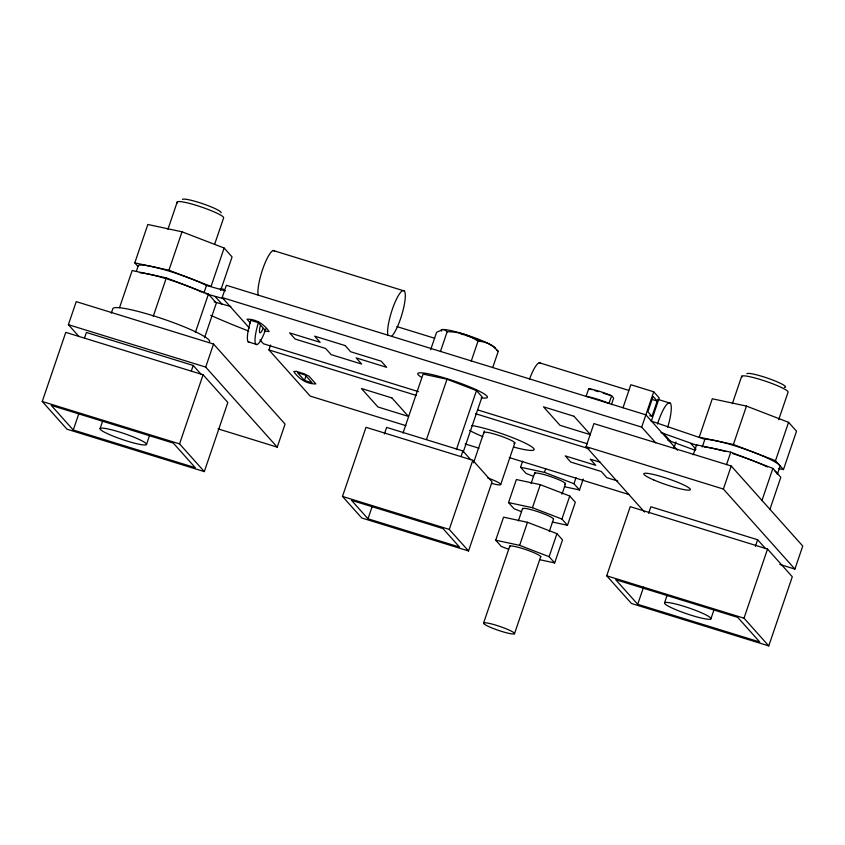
<?xml version="1.0" encoding="UTF-8"?>
<svg xmlns="http://www.w3.org/2000/svg" width="845" height="845" viewBox="0 0 845 845"><rect width="100%" height="100%" fill="white"/><g stroke="black" fill="none" stroke-linecap="round" stroke-linejoin="round"><path stroke-width="1.27" d="M42.25 401.502L65.783 332.37L203.085 374.768L227.844 402.474L204.31 471.605L67.008 429.207L42.25 401.502L179.552 443.889L204.31 471.605M78.87 336.405L68.392 324.691L76.24 301.644L213.542 344.042L285.071 424.095L277.223 447.132L218.021 428.859M84.532 337.968L86.401 332.476L193.188 365.452L201.068 374.272M111.35 313.083L112.924 308.467A51.122 6.496 18.8 0 1 165.229 319.695A51.122 6.496 18.8 0 1 209.465 341.887M73.261 430.02L51.249 405.389L173.299 443.076L195.311 467.707L73.261 430.02L78.701 414.05M119.504 307.717L132.158 270.558L166.328 277.889L208.43 294.113L216.373 302.996L204.564 337.683M137.946 266.428L134.777 262.879L147.843 224.474L182.013 231.805L224.126 248.029L232.069 256.912L220.682 290.363M136.394 271.213L138.263 265.731A40.898 5.197 18.8 0 1 165.081 269.925A40.898 5.197 18.8 0 1 206.476 285.441L225.351 290.828M100.111 428.531L102.646 421.063M167.923 229.333L177.239 201.944M153.251 316.294L166.328 277.889M134.777 262.879L168.937 270.21L182.013 231.805M146.449 444.576A24.537 3.116 18.8 0 0 113.367 430.263A24.537 3.116 18.8 0 0 110.019 434.816A24.537 3.116 18.8 0 0 146.449 444.576L149.417 435.862M214.683 244.131L223.587 217.989A24.537 3.116 18.8 0 0 199.314 206.317A24.537 3.116 18.8 0 0 177.535 202.906M203.856 293.13L206.476 285.441M195.364 332.507L208.43 294.113M224.126 248.029L211.049 286.423L168.937 270.21M191.329 370.944L193.188 365.452M249.391 328.04L222.172 297.577L226.354 285.293L645.876 414.832L677.489 450.205M179.552 443.889L203.085 374.768M277.223 447.132L205.694 367.089L213.542 344.042M405.959 425.669L310.21 396.104L268.942 349.925L270.622 345.003M304.464 380.398L297.577 372.698L305.214 375.053L312.09 382.753L304.464 380.398L306.133 375.476M342.478 496.437L366.012 427.306L472.799 460.282L492.065 481.83L468.531 550.961L361.745 517.985L342.478 496.437L449.265 529.403L468.531 550.961M384.39 434.003L386.64 427.412L462.912 450.966L470.654 459.627M367.987 518.798L351.488 500.324L443.012 528.59L459.522 547.064L367.987 518.798L372.18 506.514M430.654 349.735L436.58 332.328L442.727 329.529L444.998 329.951L447.185 331.705C458.17 331.641 468.986 334.916 478.006 341.222C485.949 341.317 493.195 345.362 498.233 351.372L492.73 367.533M403.012 433.073L423.091 374.092L447.005 379.225L476.485 390.58L482.051 396.801L463.218 452.096M440.414 351.594L447.185 331.705M426.514 439.442L447.005 379.225M471.235 361.111L478.006 341.222M456.406 449.561L476.485 390.58M461.043 456.458L462.912 450.966M449.265 529.403L472.799 460.282M473.538 462.849L484.417 430.897M500.673 484.607L514.89 442.822M508.648 549.271L501.275 546.43L495.719 540.208L503.557 517.172L527.481 522.305L556.95 533.66L562.516 539.881L554.669 562.918L539.564 559.675M521.46 511.637L514.087 508.796L508.532 502.574L516.369 479.537L540.293 484.671L569.762 496.026L575.329 502.247L567.481 525.284L552.376 522.041M533.491 476.305L526.118 473.464L520.552 467.243L522.622 461.18M483.593 623.029L509.884 545.807M518.365 520.9L522.611 508.436M531.093 483.53L534.906 472.323M495.719 540.208L519.633 545.342L527.481 522.305M508.532 502.574L532.445 507.708L540.293 484.671M520.552 467.243L544.476 472.376L545.712 468.743M611.421 404.649L613.66 398.069L611.6 395.766A17.354 2.208 18.8 0 0 588.722 388.7L586.103 396.379A17.354 2.208 18.8 0 1 608.991 403.445L611.6 395.766L603.172 393.157M514.489 633.718A16.361 2.081 18.8 0 0 492.445 624.18A16.361 2.081 18.8 0 0 490.206 627.222A16.361 2.081 18.8 0 0 514.489 633.718L540.779 556.496M549.261 531.589L553.507 519.136M561.988 494.219L565.379 484.259M644.524 512.049L586.071 446.646L593.919 423.599L731.221 465.996L802.75 546.05L794.902 569.086L779.787 564.418M554.669 562.918L549.113 556.697L556.95 533.66M567.481 525.284L561.925 519.062L569.762 496.026M583.23 479.041L579.512 489.952L573.956 483.731L576.015 477.668M622.997 407.765L630.845 384.728L653.724 391.795L659.227 397.953L651.379 420.99M655.741 442.843L641.693 427.126L653.724 391.795M652.002 416.384L657.23 401.016L653.101 396.4L647.872 411.768L652.002 416.384L649.71 415.677M606.699 575.794L630.233 506.662L767.535 549.06L792.293 576.765L768.76 645.897L631.458 603.499L606.699 575.794L744.001 618.181L768.76 645.897M648.611 513.359L650.851 506.768L757.638 539.744L765.517 548.563M673.898 447.977L675.958 441.914M637.711 604.312L615.699 579.681L737.748 617.368L759.75 641.999L637.711 604.312L643.573 587.106M693.227 454.758L696.607 444.85L730.777 452.181L772.879 468.405L780.822 477.288L769.858 509.503M702.248 447.026L704.867 439.337A40.898 5.197 18.8 0 1 749.568 450.786A40.898 5.197 18.8 0 1 779.946 466.757L777.337 474.436A40.898 5.197 18.8 0 0 775.076 471.33M664.561 602.823L667.096 595.355M732.372 403.625L741.688 376.236M726.552 464.57L730.777 452.181M746.462 406.096L712.293 398.766L699.216 437.171L733.386 444.502L746.462 406.096L788.575 422.32L796.518 431.203L783.442 469.609L778.382 468.521M794.902 569.086L723.373 489.044L731.221 465.996M710.898 618.867A24.537 3.116 18.8 0 0 677.817 604.555A24.537 3.116 18.8 0 0 674.468 609.108A24.537 3.116 18.8 0 0 710.898 618.867L713.867 610.153M778.71 419.669L788.036 392.281A24.537 3.116 18.8 0 0 763.764 380.609A24.537 3.116 18.8 0 0 741.984 377.197M761.915 500.61L772.879 468.405M783.442 469.609L775.499 460.715L788.575 422.32M755.398 546.335L757.638 539.744M744.001 618.181L767.535 549.06M250.807 320.361L258.443 322.716L265.319 330.406M564.407 486.709L579.512 489.952M206.148 293.838L223.978 298.824M214.165 301.887L230.854 306.524M273.284 250.532L404.29 290.976M539.258 362.748L628.722 390.369M657.6 399.294L670.265 403.202M651.516 399.252L657.23 401.016M396.854 326.582L434.7 338.264M588.722 388.7L592.334 389.809M594.743 390.559L598.355 391.668M651.168 421.063L704.867 439.337M661.043 432.598L697.674 445.611M222.172 297.577L641.693 427.126M667.93 440.298L695.298 450.3M264.327 331.071L269.132 331.589C264.263 324.258 255.94 318.924 246.993 319.178L250.437 323.033M418.402 391.615L263.439 343.767L259.933 339.838M477.615 409.899L587.222 443.741M248.24 341.876L256.975 344.57M586.071 446.646L723.373 489.044M268.942 349.925L416.342 395.439M475.555 413.723L588.944 448.727M600.013 462.183L590.243 459.162L595.746 465.32L565.242 455.899L570.745 462.057L601.249 471.478L606.752 477.636L617.737 481.027M465.172 443.952L479.03 448.23M509.271 457.567L628.955 494.526M68.392 324.691L205.694 367.089M733.386 444.502L775.499 460.715M544.476 472.376L573.956 483.731M532.445 507.708L561.925 519.062M519.633 545.342L549.113 556.697M496.775 350.2L498.233 351.372M690.809 443.488L695.963 449.265M663.336 433.305L670.212 441.005M215.295 296.658L222.172 304.358M248.768 331.092A139.055 17.671 18.8 0 1 210.701 315.333M220.228 288.483A139.055 17.671 18.8 0 1 224.041 289.412M484.09 433.073A16.361 2.081 18.8 0 1 500.631 436.031A16.361 2.081 18.8 0 1 513.929 443.403M471.763 425.542A36.81 4.679 18.8 0 1 526.551 443.794A36.81 4.679 18.8 0 1 514.204 447.216M482.78 436.59A36.81 4.679 18.8 0 1 469.514 430.369M487.512 477.858A16.361 2.081 18.8 0 1 500.557 484.069A16.361 2.081 18.8 0 1 491.822 483.456M704.276 447.037A40.898 5.197 18.8 0 1 725.707 451.557M732.942 453.712A40.898 5.197 18.8 0 1 767.355 466.947M746.864 373.733A20.449 2.598 18.8 0 1 770.291 379.12A20.449 2.598 18.8 0 1 784.403 387.443M139.826 272.745A40.898 5.197 18.8 0 1 164.923 278.332M167.384 279.082A40.898 5.197 18.8 0 1 201.913 292.169M249.349 342.214A20.449 4.457 -72.8 0 1 250.997 319.822M265.837 328.874A20.449 4.457 -72.8 0 1 255.95 344.316A20.449 4.457 -72.8 0 1 258.623 322.177M263.048 328.504A8.175 1.785 -72.8 0 1 259.785 332.708A8.175 1.785 -72.8 0 1 260.397 325.526M182.414 199.441A20.449 2.598 18.8 0 1 203.339 203.93A20.449 2.598 18.8 0 1 221.031 212.813M534.779 473.887A16.361 2.081 18.8 0 1 551.32 476.844A16.361 2.081 18.8 0 1 564.618 484.217M522.749 509.218A16.361 2.081 18.8 0 1 537.272 511.5A16.361 2.081 18.8 0 1 553.454 519.284M421.021 376.997A36.81 4.679 18.8 0 1 455.476 381.496A36.81 4.679 18.8 0 1 481.217 397.837M460.852 333.881A23.723 3.01 18.8 0 1 464.264 334.895M465.426 335.254A23.723 3.01 18.8 0 1 470.126 336.817M471.288 337.218A23.723 3.01 18.8 0 1 474.753 338.486M475.862 338.908A23.723 3.01 18.8 0 1 481.08 341.031M441.565 331.113A28.624 3.633 18.8 0 1 466.968 335.095A28.624 3.633 18.8 0 1 495.286 348.721M258.126 295.042A24.537 5.355 -72.8 0 1 263.703 266.397A24.537 5.355 -72.8 0 1 274.625 250.944M387.802 335.085A24.537 5.355 -72.8 0 1 396.791 298.496A24.537 5.355 -72.8 0 1 404.913 300.989A24.537 5.355 -72.8 0 1 391.721 336.289M657.495 424.053A24.537 5.355 -72.8 0 1 669.652 402.79A24.537 5.355 -72.8 0 1 667.719 427.2M529.466 379.204A24.537 5.355 -72.8 0 1 540.589 363.16M509.936 546.852A16.361 2.081 18.8 0 1 524.46 549.134A16.361 2.081 18.8 0 1 540.642 556.918M296.394 371.367L293.764 371.515C298.634 378.845 306.957 384.179 315.903 383.926L309.027 376.226L304.02 373.722L296.394 371.367M345.151 345.584L314.646 336.162L320.149 342.32L289.634 332.898L295.137 339.056L325.652 348.478L331.155 354.636L361.66 364.058L356.157 357.9L386.672 367.321L381.169 361.164L350.654 351.742L345.151 345.584M573.987 416.247L543.472 406.825L559.981 425.299L590.497 434.721L573.987 416.247M391.922 397.932L361.417 388.51L377.926 406.984L408.431 416.405L391.922 397.932M653.84 479.971A24.537 3.116 18.8 0 0 690.28 489.72A24.537 3.116 18.8 0 0 657.199 475.408A24.537 3.116 18.8 0 0 653.84 479.971"/></g></svg>
